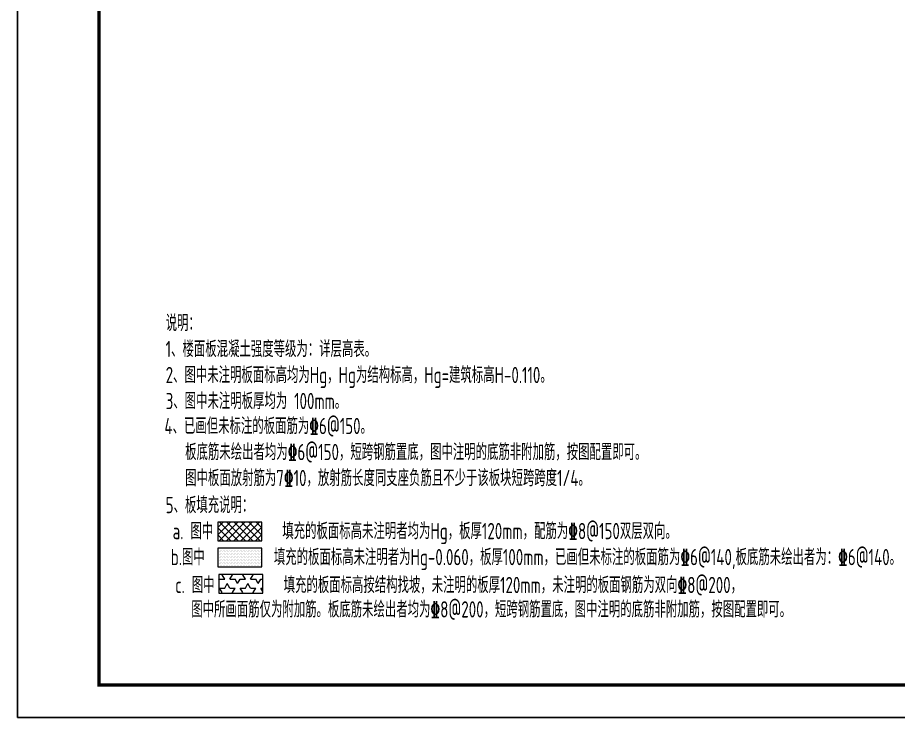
# Model space of a CAD drawing. Extents: x -129922 to 1190196, y -520662 to 139923.
# Drawn here: x 569980 to 597048, y -190743 to -169218 of the extents above; entities that cross this region are included whole.
import ezdxf
from ezdxf.enums import TextEntityAlignment as Align

# ---------------------------------------------------------------- set-up
doc = ezdxf.new("R2010")
doc.units = 0
doc.header["$LTSCALE"] = 1000
doc.header["$MEASUREMENT"] = 0
doc.layers.add('S-板-板面填充', color=251, linetype='Continuous', lineweight=20)
doc.layers.add('S-通用-TEXT', color=7, linetype='Continuous', lineweight=20)
doc.layers.add('Y-云图图框', color=7, linetype='Continuous')
doc.styles.add('_YT_Name', font='', dxfattribs={"width": 0.8})
doc.styles.add('_YT_Sign_Text', font='ros.shx', dxfattribs={"width": 0.8, "bigfont": 'hztxt.shx'})
doc.styles.get("Standard").update_dxf_attribs({"font": 'gbenor.shx', "bigfont": 'gbcbig.shx'})
doc.styles.add('TSSD_Rein', font='tssdeng.shx', dxfattribs={"width": 0.7, "bigfont": 'hztxt.shx'})
doc.styles.get('_YT_Name').set_extended_font_data('SimHei')

# ---------------------------------------------------------------- blocks, each defined once
blk = doc.blocks.new('ECMCTK_A1_横_单行图名--0')
at = {"color": 4}
blk.add_lwpolyline([(0, 0), (841, 0), (841, 594), (0, 594)], close=True, dxfattribs=at)
at = {"const_width": 1}
blk.add_lwpolyline([(25, 10), (831, 10), (831, 584), (25, 584)], close=True, dxfattribs=at)
at = {"color": 80, "flags": 3}
for tag, height, p in [('YTHQINS', 3, (34.31, 585.5)), ('ECMCKEY', 3, (292.07, 288.23)), ('YTTQINS', 5.62, (848.03, 12.81)), ('YTFRAME', 3, (652.76, 5.84)), ('YTBARCODE_T1', 3, (749.78, 5.95))]:
    blk.add_attdef(tag, text='', height=height, dxfattribs=at).set_placement(p, align=Align.MIDDLE_CENTER)
for tag, height, style, width, p in [('证书编号', 4, '_YT_Sign_Text', 0.8, (708.87, 43.81)), ('审查批准号', 4, '_YT_Sign_Text', 0.8, (761.06, 43.81)), ('工程号', 4, '_YT_Sign_Text', 0.5, (804.08, 44.12)), ('设计单位', 6, '_YT_Name', 0.8, (623.75, 38.6)), ('建设单位', 4, '_YT_Sign_Text', 0.8, (734.96, 36.11)), ('阶段', 4, '_YT_Sign_Text', 0.8, (804.08, 35.81)), ('项目号', 4, '_YT_Sign_Text', 0.5, (822.08, 33.72)), ('项目名称', 4, '_YT_Sign_Text', 0.8, (734.96, 28.11)), ('专业', 4, '_YT_Sign_Text', 0.8, (804.08, 27.31)), ('图纸编号', 4, '_YT_Sign_Text', 0.5, (803.93, 19.36)), ('图纸名称', 4.5, '_YT_Name', 0.8, (735.39, 15.06)), ('出图比例', 4.2, '_YT_Sign_Text', 0.8, (681.82, 11.78)), ('日期', 4, '_YT_Sign_Text', 0.5, (803.88, 12.13)), ('版本号', 4, '_YT_Sign_Text', 0.8, (822.08, 13))]:
    blk.add_attdef(tag, text='', height=height, dxfattribs=dict(style=style, width=width)).set_placement(p, align=Align.CENTER)
at = {"style": '_YT_Sign_Text', "width": 0.8, "flags": 3}
for tag, p, height in [('{审定人}', (605.87, 26.45), 6.24), ('{校对人}', (658.35, 26.53), 6.24), ('[审定人]', (590.95, 27.81), 4.1), ('[校对人]', (642.23, 27.82), 4.1), ('{审核人}', (606.98, 18.44), 6.24), ('[设计人]', (642.47, 20.21), 4.1), ('{设计人}', (658.48, 18.54), 6.24), ('[审核人]', (591.01, 19.76), 4.1), ('[项目负责人]', (590.78, 12.01), 4.1), ('{项目负责人}', (608.28, 10.72), 6.24), ('[专业负责人]', (642.74, 11.77), 4.1), ('{专业负责人}', (658.58, 10.36), 6.24)]:
    blk.add_attdef(tag, p, '', height=height, dxfattribs=at)
at = {"color": 80, "flags": 3}
for tag, p in [('YTQRCODE', (551.04, 11.91)), ('YTBZSIT', (25, 10)), ('EXT_TK_LEFT', (25, 10))]:
    blk.add_attdef(tag, p, '', height=3, dxfattribs=at)

msp = doc.modelspace()

# ---------------------------------------------------------------- hatches: boundary and pattern name
at = {"layer": 'S-板-板面填充'}
h = msp.add_hatch(dxfattribs=at)
h.set_pattern_fill('ANSI37', color=256, scale=100, style=0)
h.set_pattern_definition([(45, (-3725528.46, 385904.64), (-112.2532015, 112.2532015), []), (135, (-3725528.46, 385904.64), (-112.2532015, -112.2532015), [])])
h.paths.add_polyline_path([(576131.2, -185307.4), (577481.2, -185307.4), (577481.2, -184735.9), (576131.2, -184735.9)])
h = msp.add_hatch(dxfattribs=at)
h.set_pattern_fill('DOTS', color=256, scale=30, style=0)
h.set_pattern_definition([(0, (375560.306, -137970.23), (23.8125, 47.625), [0, -47.625])])
h.paths.add_polyline_path([(576131.2, -186107.4), (577481.2, -186107.4), (577481.2, -185535.9), (576131.2, -185535.9)])
h = msp.add_hatch(dxfattribs=at)
h.set_pattern_fill('STARS', color=256, scale=200)
h.set_pattern_definition([(0, (583169.67, -145246.8), (0, 274.963), [158.75, -158.75]), (60, (583169.67, -145246.8), (-238.125, 137.4815), [158.75, -158.75]), (120, (583249.04, -145109.32), (-238.125, -137.4815), [158.75, -158.75])])
h.paths.add_polyline_path([(576165.8, -186920.9), (577515.8, -186920.9), (577515.8, -186349.4), (576165.8, -186349.4)])

# ---------------------------------------------------------------- linework, layer by layer
at = {"layer": 'S-通用-TEXT', "color": 0}
for points in [[(576131.2, -185307.4), (577481.2, -185307.4), (577481.2, -184735.9), (576131.2, -184735.9)], [(576131.2, -186107.4), (577481.2, -186107.4), (577481.2, -185535.9), (576131.2, -185535.9)], [(576165.8, -186920.9), (577515.8, -186920.9), (577515.8, -186349.4), (576165.8, -186349.4)]]:
    msp.add_lwpolyline(points, close=True, dxfattribs=at)

# ---------------------------------------------------------------- block references
at = {"layer": 'Y-云图图框', "xscale": 100, "yscale": 100, "zscale": 100}
msp.add_blockref('ECMCTK_A1_横_单行图名--0', (569979.6, -190742.5), dxfattribs=at)

# ---------------------------------------------------------------- texts
at = {"layer": 'S-通用-TEXT', "color": 0, "style": 'TSSD_Rein', "width": 0.7}
for s, p in [('说明：', (574529.8, -178861.4)), ('1、楼面板混凝土强度等级为：详层高表。', (574529.8, -179661.4)), ('2、图中未注明板面标高均为Hg，Hg为结构标高，Hg=建筑标高H-0.110。', (574529.8, -180461.4)), ('3、图中未注明板厚均为 100mm。', (574529.8, -181261.4)), ('4、已画但未标注的板面筋为\x846@150。', (574491.4, -182030.4)), ('   板底筋未绘出者均为\x846@150，短跨钢筋置底，图中注明的底筋非附加筋，按图配置即可。', (574491.4, -182830.4)), ('   图中板面放射筋为7\x8410，放射筋长度同支座负筋且不少于该板块短跨跨度1/4。', (574491.4, -183630.4)), ('5、板填充说明：', (574529.8, -184461.4)), ('   a. 图中          填充的板面标高未注明者均为Hg，板厚120mm，配筋为\x848@150双层双向。', (574106, -185261.4)), ('b.图中          填充的板面标高未注明者为Hg-0.060，板厚100mm，已画但未标注的板面筋为\x846@140,板底筋未绘出者为：\x846@140。', (574686.2, -186061.4)), ('   c. 图中          填充的板面标高按结构找坡，未注明的板厚120mm，未注明的板面钢筋为双向\x848@200，', (574185.5, -186919.9)), ('图中所画面筋仅为附加筋。板底筋未绘出者均为\x848@200，短跨钢筋置底，图中注明的底筋非附加筋，按图配置即可。', (575316.5, -187669.9))]:
    msp.add_text(s, height=500, dxfattribs=at).set_placement(p)

doc.saveas('drawing.dxf')
